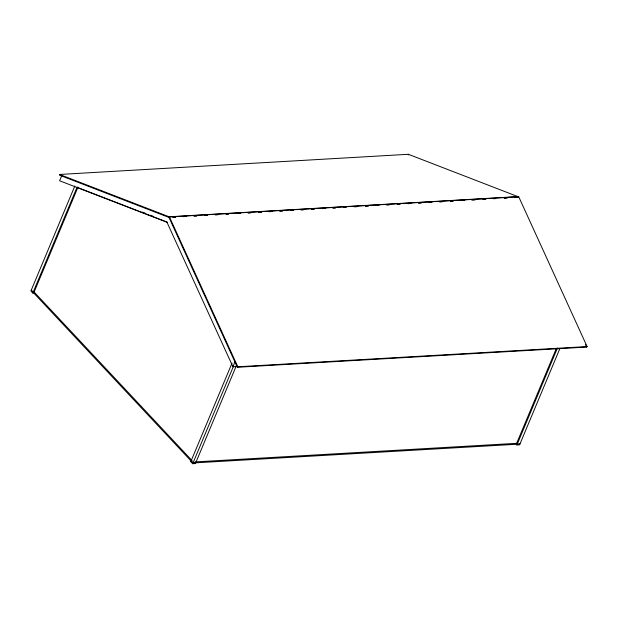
<?xml version="1.0" encoding="UTF-8"?>
<svg xmlns="http://www.w3.org/2000/svg" width="618" height="618" viewBox="0 0 618 618"><rect width="100%" height="100%" fill="white"/><g stroke="black" fill="none" stroke-linecap="round" stroke-linejoin="round"><path stroke-width="0.93" d="M59.567 174.461L59.482 175.141L169 217.459L237.358 367.27L586.636 347.069L587.1 346.567L518.718 196.748L169.44 216.949L168.977 217.451L169.085 216.779L59.567 174.461L408.367 154.291L517.876 196.609L169.085 216.779M408.282 154.963L408.367 154.291M61.63 175.968L59.622 180.773L166.968 222.248L232.924 366.76L237.745 366.482M74.855 185.933L30.9 291.001L32.808 293.04L33.72 292.986L191.039 460.92M32.808 293.04L77.049 187.293L77.953 187.239L33.72 292.986M236.315 365.802L195.419 463.554L192.708 463.709L190.792 461.669L232.059 363.029M232.924 366.76L234.933 361.955M192.708 463.709L233.681 365.763M195.419 463.554L194.786 462.874L516.262 444.28L556.409 348.297M516.262 444.28L516.895 444.96L557.421 348.096M559.846 348.629L519.614 444.805L516.895 444.96M237.358 367.27L237.822 366.775L587.1 346.567M518.255 197.25L518.718 196.748M186.319 216.447L183.422 216.617L186.342 216.454M194.021 215.999L196.918 215.829M218.115 214.608L215.211 214.778L218.139 214.616M225.809 214.16L228.714 213.99L226.806 214.114M237.366 213.496L240.278 213.326M261.476 212.098L258.556 212.268L261.499 212.105M269.154 211.657L272.075 211.487M279.745 211.039L282.673 210.869M293.272 210.259L290.344 210.429L293.295 210.267M311.534 209.201L314.469 209.031L311.596 209.208M322.132 208.59L325.068 208.421M343.322 207.362L346.265 207.192L344.357 207.316M353.975 206.752L357.822 206.528L354.956 206.706M365.477 206.08L368.421 205.91M378.965 205.3L376.076 205.47L378.085 205.361M386.667 204.859L389.618 204.689L386.752 204.859M397.266 204.241L400.217 204.071L397.351 204.249M407.865 203.631L410.823 203.461M418.456 203.021L421.422 202.851L418.548 203.021M429.054 202.403L432.021 202.233L429.147 202.41M439.653 201.792L442.619 201.623L439.746 201.8M450.244 201.182L453.218 201.012M460.843 200.564L464.775 200.34L461.909 200.518M471.519 199.946L475.373 199.73L472.507 199.9M482.998 199.29L485.887 199.12M493.589 198.672L495.613 198.556L493.705 198.679M504.188 198.061L507.169 197.891M514.786 197.451L517.768 197.273L514.902 197.451M194.052 216.006L196.941 215.844M237.405 213.504L240.302 213.334M269.201 211.665L271.132 211.549M279.799 211.047L282.696 210.885M322.194 208.598L325.091 208.428M365.555 206.088L368.444 205.925M407.95 203.639L410.846 203.469M450.344 201.182L453.241 201.02M483.106 199.29L485.037 199.181M504.303 198.061L507.193 197.899M190.792 461.669L191.704 461.623M195.188 461.916L516.663 443.322L517.297 444.002L520.016 443.848M195.821 462.596L193.11 462.751L191.194 460.711L192.105 460.657L34.121 292.028L33.21 292.082L31.302 290.043M142.333 212.121L145.021 213.156M150.383 215.226L153.063 216.261M77.049 187.293L167.362 222.194M585.439 344.435L586.636 347.069M169.44 216.949L237.822 366.775M175.721 217.057L172.824 217.227L175.744 217.065M207.517 215.219L204.612 215.388L207.54 215.226M250.877 212.708L247.965 212.878L250.9 212.723M303.871 209.649L300.943 209.819L303.894 209.656M335.667 207.81L332.731 207.98L335.69 207.818"/></g></svg>
